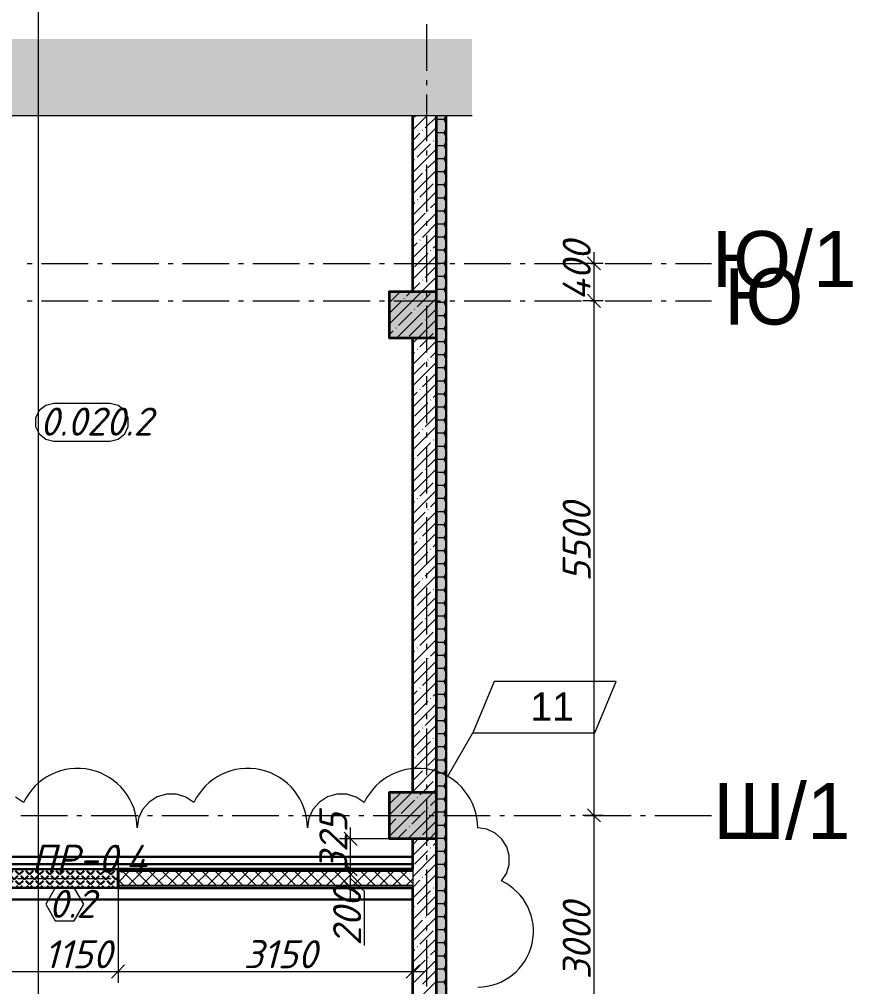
# Model space of a CAD drawing. Header units: millimetres. Extents: x -81576 to 1046824, y -248937 to 691537.
# Drawn here: x 195739 to 204645, y 573242 to 583580 of the extents above; entities that cross this region are included whole.
import ezdxf

# ---------------------------------------------------------------- set-up
doc = ezdxf.new("R2010")
doc.units = ezdxf.units.MM
for name, color, linetype, lineweight in [('0)', 6, 'Continuous', 30), ('0) расчет', 172, 'Continuous', 30), ('0) факт', 80, 'Continuous', 30), ('0.1) дверной проем', 5, 'Continuous', 30), ('0.2) Шпаклевка подвала и баз и фин', 5, 'Continuous', 30)]:
    doc.layers.add(name, color=color, linetype=linetype, lineweight=lineweight)
doc.layers.add('PDF _Геометрия', color=7, linetype='Continuous', true_color=0x1d1d1d)
doc.layers.add('PDF _Сплошная заливка', color=7, linetype='Continuous', true_color=0xffffff)
doc.layers.add('PDF _Текст', color=7, linetype='Continuous')
doc.styles.add('PDF ArialMT', font='arial.ttf')
doc.styles.add('PDF GOST-Common', font='arial.ttf')
doc.styles.add('PDF ISOCPEUR Italic', font='isocpeui.ttf')

msp = doc.modelspace()

# ---------------------------------------------------------------- hatches: boundary and pattern name
at = {"layer": '0.1) дверной проем', "transparency": 33554687}
h = msp.add_hatch(dxfattribs=at)
h.set_pattern_fill('ANGLE', color=256, scale=11, angle=45)
h.set_pattern_definition([(45, (92456.54, -99094.55), (-54.3305495, 54.3305495), [55.88, -20.955]), (135, (92456.54, -99094.55), (-54.3305495, -54.3305495), [55.88, -20.955])])
h.paths.add_polyline_path([(195644.5, 574496.6), (196794.5, 574496.6), (196794.5, 574296.6), (195644.5, 574296.6)])
at = {"layer": 'PDF _Сплошная заливка', "true_color": 0x636466, "transparency": 33554559}
for points in [[(184020.8, 582248.4), (184170.8, 582548.4), (200578.2, 582548.4), (200578.2, 583371.6), (167070.8, 583371.6), (167070.8, 582548.4), (183570.8, 582548.4), (183720.8, 582848.4)], [(200296.5, 535819.5), (200296.5, 582548.4), (200196.5, 582548.4), (200196.5, 535819.5)], [(199694.5, 580171.6), (200194.5, 580171.6), (200194.5, 580671.6), (199694.5, 580671.6)], [(199694.5, 574821.6), (200194.5, 574821.6), (200194.5, 575321.6), (199694.5, 575321.6)]]:
    msp.add_hatch(color=251, dxfattribs=at).paths.add_polyline_path(points)

# ---------------------------------------------------------------- linework, layer by layer
at = {"layer": '0)', "lineweight": 40}
msp.add_lwpolyline([(199944.5, 574296.6), (196794.5, 574296.6), (196794.5, 574496.6), (199944.5, 574496.6)], dxfattribs=at)
at = {"layer": '0)', "lineweight": 9}
for points in [[(199944.5, 574496.6), (199944.5, 574484.1), (196794.5, 574484.1)], [(199944.5, 574484.1), (199944.5, 574471.6), (196794.5, 574471.6)], [(199944.5, 574471.6), (199944.5, 574321.6), (196794.5, 574321.6)], [(197270.9, 574471.6), (197420.9, 574321.6)], [(197476.7, 574471.6), (197326.7, 574321.6)], [(197412.3, 574471.6), (197562.3, 574321.6)], [(197618.1, 574471.6), (197468.1, 574321.6)], [(197553.7, 574471.6), (197703.7, 574321.6)], [(196794.5, 574309.1), (199944.5, 574309.1), (199944.5, 574296.6)]]:
    msp.add_lwpolyline(points, dxfattribs=at)
at = {"layer": '0) расчет', "color": 1, "lineweight": 9}
msp.add_lwpolyline([(200638.5, 573237.5, 0.8010855), (200891.9, 574370.9), (200945.8, 574452.1), (200974.4, 574545.2), (200975.5, 574642.6), (200948.9, 574736.3), (200896.7, 574818.7), (200823.4, 574882.8), (200734.9, 574923.6), (200638.5, 574937.5, 0.8010908), (199425.2, 575208.8), (199338.2, 575266.5), (199238.5, 575297.2), (199134.2, 575298.3), (199033.9, 575269.8), (198945.7, 575214), (198877, 575135.5), (198833.4, 575040.8), (198818.5, 574937.5, 0.8010873), (197605.1, 575208.8), (197518.2, 575266.5), (197418.5, 575297.2), (197314.2, 575298.3), (197213.9, 575269.8), (197125.7, 575214), (197057, 575135.5), (197013.4, 575040.8), (196998.5, 574937.5, 0.8010908), (195785.1, 575208.8), (195698.2, 575266.5)], format="xyb", dxfattribs=at)
at = {"layer": '0) расчет'}
msp.add_lwpolyline([(199944.5, 574549.9), (192144.5, 574549.9)], dxfattribs=at)
at = {"layer": '0) факт'}
msp.add_lwpolyline([(199944.5, 574549.9), (192144.5, 574549.9)], dxfattribs=at)
at = {"layer": '0.1) дверной проем'}
msp.add_lwpolyline([(195644.5, 574496.6), (196794.5, 574496.6), (196794.5, 574296.6), (195644.5, 574296.6)], close=True, dxfattribs=at)
at = {"layer": '0.2) Шпаклевка подвала и баз и фин'}
for points in [[(192144.5, 574629.3), (199944.5, 574629.3)], [(192150.8, 574172.4), (199950.8, 574172.4)]]:
    msp.add_lwpolyline(points, dxfattribs=at)
at = {"layer": 'PDF _Геометрия', "color": 8, "lineweight": 9, "true_color": 0x808080}
msp.add_lwpolyline([(195944.5, 532840), (195944.5, 588327.6)], dxfattribs=at)
at = {"layer": 'PDF _Геометрия', "color": 7, "lineweight": 9}
for points in [[(200094.5, 583030.2), (200094.5, 583530.2)], [(200094.5, 582877.3), (200094.5, 582930.2)], [(200578.2, 582548.4), (184170.8, 582548.4), (184020.8, 582248.4), (183720.8, 582848.4), (183570.8, 582548.4), (167070.8, 582548.4)], [(200094.5, 582277.3), (200094.5, 582777.3)], [(178294.5, 535821.5), (200194.5, 535821.5), (200194.5, 582548.4)], [(178294.5, 535819.5), (200196.5, 535819.5), (200196.5, 582548.4)], [(200094.5, 582124.4), (200094.5, 582177.3)], [(200094.5, 581524.4), (200094.5, 582024.4)], [(200094.5, 581371.5), (200094.5, 581424.4)], [(200094.5, 580771.5), (200094.5, 581271.5)], [(201951, 580901.6), (201881, 580971.6), (201811, 581041.6)], [(201881, 581091.6), (201881, 580571.6), (201881, 575071.6), (201881, 572071.6), (201881, 566071.6), (201881, 563071.6), (201881, 557071.6), (201881, 554071.6), (201881, 548071.5), (201881, 547121.5), (201881, 545071.5), (201881, 539571.5), (201881, 539071.5), (201881, 535801.5)], [(195823.2, 580971.6), (195876.1, 580971.6)], [(195976.1, 580971.6), (196476.1, 580971.6)], [(196576.1, 580971.6), (196629.1, 580971.6)], [(196729.1, 580971.6), (197229.1, 580971.6)], [(197329.1, 580971.6), (197382, 580971.6)], [(197482, 580971.6), (197982, 580971.6)], [(198082, 580971.6), (198134.9, 580971.6)], [(198234.9, 580971.6), (198734.9, 580971.6)], [(198834.9, 580971.6), (198887.8, 580971.6)], [(198987.8, 580971.6), (199487.8, 580971.6)], [(199587.8, 580971.6), (199640.7, 580971.6)], [(199740.7, 580971.6), (200240.7, 580971.6)], [(200340.7, 580971.6), (200393.6, 580971.6)], [(200493.6, 580971.6), (200993.6, 580971.6)], [(201093.6, 580971.6), (201146.6, 580971.6)], [(201246.6, 580971.6), (201746.6, 580971.6)], [(201980, 580971.6), (201881, 580971.6), (201761, 580971.6)], [(201846.6, 580971.6), (201899.5, 580971.6)], [(201999.5, 580971.6), (202499.5, 580971.6)], [(202599.5, 580971.6), (202652.4, 580971.6)], [(202752.4, 580971.6), (203138.1, 580971.6)], [(200094.5, 580618.6), (200094.5, 580671.5)], [(201951, 580501.6), (201881, 580571.6), (201811, 580641.6)], [(195823.2, 580571.6), (195876.1, 580571.6)], [(195976.1, 580571.6), (196476.1, 580571.6)], [(196576.1, 580571.6), (196629.1, 580571.6)], [(196729.1, 580571.6), (197229.1, 580571.6)], [(197329.1, 580571.6), (197382, 580571.6)], [(197482, 580571.6), (197982, 580571.6)], [(198082, 580571.6), (198134.9, 580571.6)], [(198234.9, 580571.6), (198734.9, 580571.6)], [(198834.9, 580571.6), (198887.8, 580571.6)], [(198987.8, 580571.6), (199487.8, 580571.6)], [(199587.8, 580571.6), (199640.7, 580571.6)], [(199740.7, 580571.6), (200240.7, 580571.6)], [(200340.7, 580571.6), (200393.6, 580571.6)], [(200493.6, 580571.6), (200993.6, 580571.6)], [(201093.6, 580571.6), (201146.6, 580571.6)], [(201246.6, 580571.6), (201746.6, 580571.6)], [(201980, 580571.6), (201881, 580571.6), (201761, 580571.6)], [(201846.6, 580571.6), (201899.5, 580571.6)], [(201999.5, 580571.6), (202499.5, 580571.6)], [(202599.5, 580571.6), (202652.4, 580571.6)], [(202752.4, 580571.6), (203138.1, 580571.6)], [(200094.5, 580018.6), (200094.5, 580518.6)], [(200094.5, 579865.7), (200094.5, 579918.6)], [(200094.5, 579265.7), (200094.5, 579765.7)], [(200094.5, 579112.7), (200094.5, 579165.7)], [(200094.5, 578512.7), (200094.5, 579012.7)], [(200094.5, 578359.8), (200094.5, 578412.7)], [(200094.5, 577759.8), (200094.5, 578259.8)], [(200094.5, 577606.9), (200094.5, 577659.8)], [(200094.5, 577006.9), (200094.5, 577506.9)], [(200094.5, 576854), (200094.5, 576906.9)], [(200094.5, 576254), (200094.5, 576754)], [(200094.5, 576101.1), (200094.5, 576154)], [(200094.5, 575501.1), (200094.5, 576001.1)], [(200319.4, 575489.5), (200586.4, 575952.9)], [(200094.5, 575348.2), (200094.5, 575401.1)], [(200094.5, 574748.2), (200094.5, 575248.2)], [(195755.5, 575071.6), (196255.5, 575071.6)], [(196355.5, 575071.6), (196408.4, 575071.6)], [(196508.4, 575071.6), (197008.4, 575071.6)], [(197108.4, 575071.6), (197161.3, 575071.6)], [(197261.3, 575071.6), (197761.3, 575071.6)], [(197861.3, 575071.6), (197914.2, 575071.6)], [(198014.2, 575071.6), (198514.2, 575071.6)], [(198614.2, 575071.6), (198667.1, 575071.6)], [(198767.1, 575071.6), (199267.1, 575071.6)], [(199367.1, 575071.6), (199420, 575071.6)], [(199520, 575071.6), (200020, 575071.6)], [(200120, 575071.6), (200173, 575071.6)], [(200273, 575071.6), (200773, 575071.6)], [(200873, 575071.6), (200925.9, 575071.6)], [(201025.9, 575071.6), (201525.9, 575071.6)], [(201625.9, 575071.6), (201678.8, 575071.6)], [(201980, 575071.6), (201881, 575071.6), (201761, 575071.6)], [(201778.8, 575071.6), (202278.8, 575071.6)], [(201951, 575001.6), (201881, 575071.6), (201811, 575141.6)], [(202378.8, 575071.6), (202431.7, 575071.6)], [(202531.7, 575071.6), (203138.1, 575071.6)], [(199280.1, 574176.6), (199280.1, 574496.6), (199280.1, 574941.6)], [(199210.1, 574891.6), (199280.1, 574821.6), (199350.1, 574751.6)], [(196794.5, 574752.3), (196794.5, 573403.6), (196794.5, 573283.6)], [(199694.5, 574821.6), (199280.1, 574821.6), (199160.1, 574821.6)], [(200094.5, 574595.2), (200094.5, 574648.2)], [(199210.1, 574566.6), (199280.1, 574496.6), (199350.1, 574426.6)], [(199181.1, 574496.6), (199280.1, 574496.6), (199400.1, 574496.6)], [(200094.5, 573995.2), (200094.5, 574495.2)], [(195719.5, 574396.6), (196719.5, 574396.6)], [(199210.1, 574366.6), (199280.1, 574296.6), (199350.1, 574226.6)], [(199427.2, 573679.6), (199427.2, 574258.8), (199280.1, 574396.6)], [(199944.5, 574321.6), (199944.5, 574309.1)], [(199181.1, 574296.6), (199280.1, 574296.6), (199400.1, 574296.6)], [(200094.5, 573842.3), (200094.5, 573895.2)], [(200094.5, 573242.3), (200094.5, 573742.3)], [(199944.5, 573502.6), (199944.5, 573403.6), (199944.5, 573283.6)], [(192024.5, 573403.6), (195644.5, 573403.6), (196794.5, 573403.6), (200064.5, 573403.6)], [(196864.5, 573473.6), (196794.5, 573403.6), (196724.5, 573333.6)], [(200014.5, 573473.6), (199944.5, 573403.6), (199874.5, 573333.6)]]:
    msp.add_lwpolyline(points, dxfattribs=at)
at = {"layer": 'PDF _Геометрия', "color": 7, "lineweight": 13}
for points in [[(200304.5, 582548.4), (200304.5, 535821.5), (200304.5, 535711.5), (178294.5, 535711.5)], [(178294.5, 535719.5), (200296.5, 535719.5), (200296.5, 582548.4)]]:
    msp.add_lwpolyline(points, dxfattribs=at)
at = {"layer": 'PDF _Геометрия', "color": 7, "lineweight": 35}
for points in [[(200194.5, 582548.4), (200194.5, 536321.5), (199944.5, 536321.5), (199944.5, 554071.6), (196944.5, 554071.6), (196944.5, 554321.6), (199944.5, 554321.6), (199944.5, 556821.6)], [(199944.5, 580671.6), (199944.5, 582548.4)], [(199944.5, 575321.6), (199944.5, 580171.6)], [(199944.5, 574496.6), (199944.5, 574821.6)], [(199944.5, 572321.6), (199944.5, 574296.6)]]:
    msp.add_lwpolyline(points, dxfattribs=at)
at = {"layer": 'PDF _Геометрия', "lineweight": 9}
for points in [[(200092.7, 582548.4), (199944.5, 582400.2)], [(199978.7, 582548.4), (199963.6, 582533.4)], [(200194.5, 582536.1), (200077.7, 582419.3)], [(200275, 582508.4), (200196.5, 582508.4)], [(200274.9, 582508.4), (200296.5, 582471)], [(200296.5, 582545.7), (200275, 582508.4)], [(200194.5, 582422.1), (199944.5, 582172.1)], [(200051.6, 582393.2), (200049.2, 582390.8)], [(200296.5, 582406.1), (200275, 582368.7)], [(200020.7, 582362.3), (199944.5, 582286.1)], [(200165.6, 582279.1), (200163.2, 582276.8)], [(200194.5, 582308), (200191.7, 582305.3)], [(200275, 582368.7), (200196.5, 582368.7)], [(200274.9, 582368.7), (200296.5, 582331.3)], [(200194.5, 582194), (199944.5, 581944)], [(200134.7, 582248.2), (199992.2, 582105.7)], [(200275, 582229), (200196.5, 582229)], [(200274.9, 582229), (200296.5, 582191.6)], [(200296.5, 582266.4), (200275, 582229)], [(199966, 582079.5), (199963.6, 582077.2)], [(200194.5, 582079.9), (200106.2, 581991.6)], [(200275, 582089.3), (200196.5, 582089.3)], [(200274.9, 582089.3), (200296.5, 582051.9)], [(200296.5, 582126.7), (200275, 582089.3)], [(200296.5, 581987), (200275, 581949.6)], [(200194.5, 581965.9), (199944.5, 581715.9)], [(200049.2, 581934.6), (199944.5, 581829.9)], [(200080.1, 581965.5), (200077.7, 581963.1)], [(200275, 581949.6), (200196.5, 581949.6)], [(200274.9, 581949.6), (200296.5, 581912.2)], [(200163.2, 581820.6), (200020.7, 581678)], [(200194.1, 581851.4), (200191.7, 581849.1)], [(200275, 581809.9), (200196.5, 581809.9)], [(200274.9, 581809.9), (200296.5, 581772.6)], [(200296.5, 581847.3), (200275, 581810)], [(200194.5, 581737.8), (199944.5, 581487.8)], [(200275, 581670.3), (200196.5, 581670.3)], [(200274.9, 581670.3), (200296.5, 581632.9)], [(200296.5, 581707.6), (200275, 581670.3)], [(199963.6, 581621), (199944.5, 581601.9)], [(199994.5, 581651.9), (199992.2, 581649.5)], [(200194.5, 581623.8), (200134.7, 581564)], [(200296.5, 581568), (200275, 581530.6)], [(200194.5, 581509.7), (199944.5, 581259.7)], [(200077.7, 581506.9), (199944.5, 581373.8)], [(200108.6, 581537.8), (200106.2, 581535.4)], [(200275, 581530.6), (200196.5, 581530.6)], [(200274.9, 581530.6), (200296.5, 581493.2)], [(200191.7, 581392.9), (200049.2, 581250.3)], [(200275, 581390.9), (200196.5, 581390.9)], [(200274.9, 581390.9), (200296.5, 581353.5)], [(200296.5, 581428.3), (200275, 581390.9)], [(200194.5, 581281.6), (199944.5, 581031.6)], [(200275, 581251.2), (200196.5, 581251.2)], [(200274.9, 581251.2), (200296.5, 581213.8)], [(200296.5, 581288.6), (200275, 581251.2)], [(199992.2, 581193.3), (199944.5, 581145.7)], [(200023, 581224.2), (200020.7, 581221.8)], [(200194.5, 581167.6), (200163.2, 581136.3)], [(200296.5, 581148.9), (200275, 581111.6)], [(200194.5, 581053.5), (199944.5, 580803.5)], [(200106.2, 581079.2), (199963.6, 580936.7)], [(200137.1, 581110.1), (200134.7, 581107.8)], [(200275, 581111.5), (200196.5, 581111.5)], [(200274.9, 581111.5), (200296.5, 581074.2)], [(200194.5, 580939.5), (200077.7, 580822.6)], [(200275, 580971.9), (200196.5, 580971.9)], [(200274.9, 580971.9), (200296.5, 580934.5)], [(200296.5, 581009.2), (200275, 580971.9)], [(200275, 580832.2), (200196.5, 580832.2)], [(200274.9, 580832.2), (200296.5, 580794.8)], [(200296.5, 580869.6), (200275, 580832.2)], [(200194.5, 580825.4), (200040.7, 580671.6), (199694.5, 580325.4)], [(200020.7, 580765.6), (199944.5, 580689.5)], [(200051.6, 580796.5), (200049.2, 580794.1)], [(200296.5, 580729.9), (200275, 580692.5)], [(199812.6, 580671.6), (199694.5, 580553.5)], [(199698.5, 580671.6), (199694.5, 580667.6)], [(199926.6, 580671.6), (199878.1, 580623)], [(200134.7, 580651.6), (199992.2, 580509)], [(200165.6, 580682.4), (200163.2, 580680.1)], [(200194.5, 580711.4), (200191.7, 580708.6)], [(200275, 580692.5), (200196.5, 580692.5)], [(200274.9, 580692.5), (200296.5, 580655.1)], [(199821.1, 580566), (199694.5, 580439.5)], [(200194.5, 580597.3), (199768.8, 580171.6)], [(199852, 580596.9), (199849.6, 580594.5)], [(200275, 580552.8), (200196.5, 580552.8)], [(200274.9, 580552.8), (200296.5, 580515.4)], [(200296.5, 580590.2), (200275, 580552.8)], [(199935.1, 580452), (199792.6, 580309.4)], [(199966, 580482.9), (199963.6, 580480.5)], [(200194.5, 580483.3), (200106.2, 580394.9)], [(200296.5, 580450.5), (200275, 580413.2)], [(200049.2, 580337.9), (199906.6, 580195.4)], [(200194.5, 580369.2), (199996.9, 580171.6), (199944.5, 580119.2)], [(200080.1, 580368.8), (200077.7, 580366.4)], [(200275, 580413.1), (200196.5, 580413.1)], [(200274.9, 580413.1), (200296.5, 580375.8)], [(199735.6, 580252.4), (199694.5, 580211.4)], [(199766.4, 580283.3), (199764.1, 580280.9)], [(200163.2, 580223.9), (200110.9, 580171.6), (200020.7, 580081.3)], [(200194.1, 580254.8), (200191.7, 580252.4)], [(200275, 580273.5), (200196.5, 580273.5)], [(200274.9, 580273.4), (200296.5, 580236.1)], [(200296.5, 580310.8), (200275, 580273.5)], [(200194.5, 580141.1), (199944.5, 579891.1)], [(200275, 580133.8), (200196.5, 580133.8)], [(200274.9, 580133.8), (200296.5, 580096.4)], [(200296.5, 580171.2), (200275, 580133.8)], [(199963.6, 580024.3), (199944.5, 580005.2)], [(199994.5, 580055.2), (199992.2, 580052.8)], [(200194.5, 580027.1), (200134.7, 579967.3)], [(200296.5, 580031.5), (200275, 579994.1)], [(200194.5, 579913), (199944.5, 579663)], [(200077.7, 579910.2), (199944.5, 579777.1)], [(200108.6, 579941.1), (200106.2, 579938.7)], [(200275, 579994.1), (200196.5, 579994.1)], [(200274.9, 579994.1), (200296.5, 579956.7)], [(200191.7, 579796.2), (200049.2, 579653.6)], [(200275, 579854.4), (200196.5, 579854.4)], [(200274.9, 579854.4), (200296.5, 579817)], [(200296.5, 579891.8), (200275, 579854.4)], [(200275, 579714.7), (200196.5, 579714.7)], [(200274.9, 579714.7), (200296.5, 579677.3)], [(200296.5, 579752.1), (200275, 579714.7)], [(200194.5, 579684.9), (199944.5, 579434.9)], [(199992.2, 579596.6), (199944.5, 579549)], [(200023, 579627.5), (200020.7, 579625.1)], [(200296.5, 579612.4), (200275, 579575.1)], [(200137.1, 579513.4), (200134.7, 579511.1)], [(200194.5, 579570.9), (200163.2, 579539.6)], [(200275, 579575), (200196.5, 579575)], [(200274.9, 579575), (200296.5, 579537.7)], [(200194.5, 579456.8), (199944.5, 579206.8)], [(200106.2, 579482.6), (199963.6, 579340)], [(200275, 579435.4), (200196.5, 579435.4)], [(200274.9, 579435.4), (200296.5, 579398)], [(200296.5, 579472.7), (200275, 579435.4)], [(200194.5, 579342.8), (200077.7, 579225.9)], [(200275, 579295.7), (200196.5, 579295.7)], [(200274.9, 579295.7), (200296.5, 579258.3)], [(200296.5, 579333.1), (200275, 579295.7)], [(200194.5, 579228.7), (199944.5, 578978.7)], [(200051.6, 579199.8), (200049.2, 579197.4)], [(200296.5, 579193.4), (200275, 579156)], [(200020.7, 579168.9), (199944.5, 579092.8)], [(200165.6, 579085.8), (200163.2, 579083.4)], [(200194.5, 579114.7), (200191.7, 579111.9)], [(200275, 579156), (200196.5, 579156)], [(200274.9, 579156), (200296.5, 579118.6)], [(200194.5, 579000.6), (199944.5, 578750.6)], [(200134.7, 579054.9), (199992.2, 578912.3)], [(200275, 579016.3), (200196.5, 579016.3)], [(200274.9, 579016.3), (200296.5, 578978.9)], [(200296.5, 579053.7), (200275, 579016.3)], [(199966, 578886.2), (199963.6, 578883.8)], [(200194.5, 578886.6), (200106.2, 578798.3)], [(200275, 578876.6), (200196.5, 578876.6)], [(200274.9, 578876.6), (200296.5, 578839.3)], [(200296.5, 578914), (200275, 578876.7)], [(200194.5, 578772.5), (199944.5, 578522.5)], [(200080.1, 578772.1), (200077.7, 578769.7)], [(200296.5, 578774.3), (200275, 578737)], [(200049.2, 578741.2), (199944.5, 578636.6)], [(200275, 578737), (200196.5, 578737)], [(200274.9, 578737), (200296.5, 578699.6)], [(200163.2, 578627.2), (200020.7, 578484.6)], [(200194.1, 578658.1), (200191.7, 578655.7)], [(200275, 578597.3), (200196.5, 578597.3)], [(200274.9, 578597.3), (200296.5, 578559.9)], [(200296.5, 578634.7), (200275, 578597.3)], [(200194.5, 578544.4), (199944.5, 578294.4)], [(199994.5, 578458.5), (199992.2, 578456.1)], [(200275, 578457.6), (200196.5, 578457.6)], [(200274.9, 578457.6), (200296.5, 578420.2)], [(200296.5, 578495), (200275, 578457.6)], [(199963.6, 578427.6), (199944.5, 578408.5)], [(200194.5, 578430.4), (200134.7, 578370.6)], [(200296.5, 578355.3), (200275, 578317.9)], [(200194.5, 578316.3), (199944.5, 578066.3)], [(200077.7, 578313.5), (199944.5, 578180.4)], [(200108.6, 578344.4), (200106.2, 578342.1)], [(200275, 578317.9), (200196.5, 578317.9)], [(200274.9, 578317.9), (200296.5, 578280.5)], [(200191.7, 578199.5), (200049.2, 578056.9)], [(200275, 578178.2), (200196.5, 578178.2)], [(200274.9, 578178.2), (200296.5, 578140.9)], [(200296.5, 578215.6), (200275, 578178.3)], [(200194.5, 578088.2), (199944.5, 577838.2)], [(200275, 578038.6), (200196.5, 578038.6)], [(200274.9, 578038.5), (200296.5, 578001.2)], [(200296.5, 578075.9), (200275, 578038.6)], [(199992.2, 577999.9), (199944.5, 577952.3)], [(200023, 578030.8), (200020.7, 578028.4)], [(200194.5, 577974.2), (200163.2, 577942.9)], [(200296.5, 577936.3), (200275, 577898.9)], [(200194.5, 577860.1), (199944.5, 577610.1)], [(200106.2, 577885.9), (199963.6, 577743.3)], [(200137.1, 577916.7), (200134.7, 577914.4)], [(200275, 577898.9), (200196.5, 577898.9)], [(200274.9, 577898.9), (200296.5, 577861.5)], [(200194.5, 577746.1), (200077.7, 577629.2)], [(200275, 577759.2), (200196.5, 577759.2)], [(200274.9, 577759.2), (200296.5, 577721.8)], [(200296.5, 577796.6), (200275, 577759.2)], [(200194.5, 577632), (199944.5, 577382)], [(200296.5, 577656.9), (200275, 577619.5)], [(200020.7, 577572.2), (199944.5, 577496.1)], [(200051.6, 577603.1), (200049.2, 577600.7)], [(200275, 577619.5), (200196.5, 577619.5)], [(200274.9, 577619.5), (200296.5, 577582.1)], [(200134.7, 577458.2), (199992.2, 577315.6)], [(200165.6, 577489.1), (200163.2, 577486.7)], [(200194.5, 577518), (200191.7, 577515.2)], [(200275, 577479.8), (200196.5, 577479.8)], [(200274.9, 577479.8), (200296.5, 577442.4)], [(200296.5, 577517.2), (200275, 577479.8)], [(200194.5, 577403.9), (199944.5, 577153.9)], [(200275, 577340.1), (200196.5, 577340.1)], [(200274.9, 577340.1), (200296.5, 577302.8)], [(200296.5, 577377.5), (200275, 577340.2)], [(199966, 577289.5), (199963.6, 577287.1)], [(200194.5, 577289.9), (200106.2, 577201.6)], [(200296.5, 577237.8), (200275, 577200.5)], [(200194.5, 577175.8), (199944.5, 576925.8)], [(200049.2, 577144.5), (199944.5, 577039.9)], [(200080.1, 577175.4), (200077.7, 577173.1)], [(200275, 577200.5), (200196.5, 577200.5)], [(200274.9, 577200.5), (200296.5, 577163.1)], [(200163.2, 577030.5), (200020.7, 576887.9)], [(200194.1, 577061.4), (200191.7, 577059)], [(200275, 577060.8), (200196.5, 577060.8)], [(200274.9, 577060.8), (200296.5, 577023.4)], [(200296.5, 577098.2), (200275, 577060.8)], [(200194.5, 576947.7), (199944.5, 576697.7)], [(200275, 576921.1), (200196.5, 576921.1)], [(200274.9, 576921.1), (200296.5, 576883.7)], [(200296.5, 576958.5), (200275, 576921.1)], [(199963.6, 576830.9), (199944.5, 576811.8)], [(199994.5, 576861.8), (199992.2, 576859.4)], [(200194.5, 576833.7), (200134.7, 576773.9)], [(200296.5, 576818.8), (200275, 576781.4)], [(200194.5, 576719.6), (199944.5, 576469.6)], [(200077.7, 576716.9), (199944.5, 576583.7)], [(200108.6, 576747.7), (200106.2, 576745.4)], [(200275, 576781.4), (200196.5, 576781.4)], [(200274.9, 576781.4), (200296.5, 576744)], [(200191.7, 576602.8), (200049.2, 576460.2)], [(200275, 576641.7), (200196.5, 576641.7)], [(200274.9, 576641.7), (200296.5, 576604.4)], [(200296.5, 576679.1), (200275, 576641.8)], [(200194.5, 576491.5), (199944.5, 576241.5)], [(200275, 576502.1), (200196.5, 576502.1)], [(200274.9, 576502.1), (200296.5, 576464.7)], [(200296.5, 576539.4), (200275, 576502.1)], [(199992.2, 576403.2), (199944.5, 576355.6)], [(200023, 576434.1), (200020.7, 576431.7)], [(200296.5, 576399.8), (200275, 576362.4)], [(200106.2, 576289.2), (199963.6, 576146.6)], [(200137.1, 576320.1), (200134.7, 576317.7)], [(200194.5, 576377.5), (200163.2, 576346.2)], [(200275, 576362.4), (200196.5, 576362.4)], [(200274.9, 576362.4), (200296.5, 576325)], [(200194.5, 576263.4), (199944.5, 576013.4)], [(200275, 576222.7), (200196.5, 576222.7)], [(200274.9, 576222.7), (200296.5, 576185.3)], [(200296.5, 576260.1), (200275, 576222.7)], [(200194.5, 576149.4), (200077.7, 576032.6)], [(200275, 576083), (200196.5, 576083)], [(200274.9, 576083), (200296.5, 576045.6)], [(200296.5, 576120.4), (200275, 576083)], [(200194.5, 576035.3), (199944.5, 575785.3)], [(200020.7, 575975.5), (199944.5, 575899.4)], [(200051.6, 576006.4), (200049.2, 576004)], [(200296.5, 575980.7), (200275, 575943.3)], [(200165.6, 575892.4), (200163.2, 575890)], [(200194.5, 575921.3), (200191.7, 575918.5)], [(200275, 575943.3), (200196.5, 575943.3)], [(200274.9, 575943.3), (200296.5, 575906)], [(200194.5, 575807.2), (199944.5, 575557.2)], [(200134.7, 575861.5), (199992.2, 575718.9)], [(200275, 575803.7), (200196.5, 575803.7)], [(200274.9, 575803.6), (200296.5, 575766.3)], [(200296.5, 575841), (200275, 575803.7)], [(199966, 575692.8), (199963.6, 575690.4)], [(200194.5, 575693.2), (200106.2, 575604.9)], [(200275, 575664), (200196.5, 575664)], [(200274.9, 575664), (200296.5, 575626.6)], [(200296.5, 575701.3), (200275, 575664)], [(200194.5, 575579.1), (199944.5, 575329.1)], [(200080.1, 575578.7), (200077.7, 575576.4)], [(200296.5, 575561.7), (200275, 575524.3)], [(200049.2, 575547.8), (199944.5, 575443.2)], [(200194.1, 575464.7), (200191.7, 575462.3)], [(200275, 575524.3), (200196.5, 575524.3)], [(200274.9, 575524.3), (200296.5, 575486.9)], [(200194.5, 575351), (200165.1, 575321.6), (199694.5, 574851)], [(200163.2, 575433.8), (200051, 575321.6), (200020.7, 575291.2)], [(200275, 575384.6), (200196.5, 575384.6)], [(200274.9, 575384.6), (200296.5, 575347.2)], [(200296.5, 575422), (200275, 575384.6)], [(199708.9, 575321.6), (199694.5, 575307.2)], [(199937, 575321.6), (199694.5, 575079.1)], [(199822.9, 575321.6), (199707, 575205.7)], [(199994.5, 575265.1), (199992.2, 575262.7)], [(200296.5, 575282.3), (200275, 575244.9)], [(199963.6, 575234.2), (199821.1, 575091.7)], [(200108.6, 575151), (200106.2, 575148.7)], [(200194.5, 575237), (200134.7, 575177.2)], [(200275, 575244.9), (200196.5, 575244.9)], [(200274.9, 575244.9), (200296.5, 575207.5)], [(199794.9, 575065.5), (199792.6, 575063.1)], [(200194.5, 575122.9), (199893.1, 574821.6)], [(200077.7, 575120.2), (199935.1, 574977.6)], [(200275, 575105.2), (200196.5, 575105.2)], [(200274.9, 575105.2), (200296.5, 575067.9)], [(200296.5, 575142.6), (200275, 575105.3)], [(199764.1, 575034.6), (199694.5, 574965.1)], [(199909, 574951.5), (199906.6, 574949.1)], [(200191.7, 575006.1), (200049.2, 574863.6)], [(200275, 574965.6), (200196.5, 574965.6)], [(200274.9, 574965.6), (200296.5, 574928.2)], [(200296.5, 575002.9), (200275, 574965.6)], [(199878.1, 574920.6), (199779.1, 574821.6)], [(200194.5, 574894.8), (200121.2, 574821.6), (199944.5, 574644.8)], [(200023, 574837.4), (200020.7, 574835)], [(200296.5, 574863.3), (200275, 574825.9)], [(199992.2, 574806.5), (199944.5, 574758.9)], [(200194.5, 574780.8), (200163.2, 574749.5)], [(200275, 574825.9), (200196.5, 574825.9)], [(200274.9, 574825.9), (200296.5, 574788.5)], [(200194.5, 574666.7), (199944.5, 574416.7)], [(200106.2, 574692.5), (199963.6, 574549.9)], [(200137.1, 574723.4), (200134.7, 574721)], [(200275, 574686.2), (200196.5, 574686.2)], [(200274.9, 574686.2), (200296.5, 574648.8)], [(200296.5, 574723.6), (200275, 574686.2)], [(200194.5, 574552.7), (200077.7, 574435.9)], [(200275, 574546.5), (200196.5, 574546.5)], [(200274.9, 574546.5), (200296.5, 574509.1)], [(200296.5, 574583.9), (200275, 574546.5)], [(196911, 574471.6), (196794.5, 574355.1)], [(196846.6, 574471.6), (196996.6, 574321.6)], [(197052.4, 574471.6), (196902.4, 574321.6)], [(196988, 574471.6), (197138, 574321.6)], [(197193.9, 574471.6), (197043.9, 574321.6)], [(197129.5, 574471.6), (197279.5, 574321.6)], [(197335.3, 574471.6), (197185.3, 574321.6)], [(197759.5, 574471.6), (197609.5, 574321.6)], [(197695.1, 574471.6), (197845.1, 574321.6)], [(197901, 574471.6), (197751, 574321.6)], [(197836.6, 574471.6), (197986.6, 574321.6)], [(198042.4, 574471.6), (197892.4, 574321.6)], [(197978, 574471.6), (198128, 574321.6)], [(198183.8, 574471.6), (198033.8, 574321.6)], [(198119.4, 574471.6), (198269.4, 574321.6)], [(198325.2, 574471.6), (198175.2, 574321.6)], [(198260.8, 574471.6), (198410.8, 574321.6)], [(198466.6, 574471.6), (198316.6, 574321.6)], [(198402.2, 574471.6), (198552.2, 574321.6)], [(198608.1, 574471.6), (198458.1, 574321.6)], [(198543.7, 574471.6), (198693.7, 574321.6)], [(198749.5, 574471.6), (198599.5, 574321.6)], [(198685.1, 574471.6), (198835.1, 574321.6)], [(198890.9, 574471.6), (198740.9, 574321.6)], [(198826.5, 574471.6), (198976.5, 574321.6)], [(199032.3, 574471.6), (198882.3, 574321.6)], [(198967.9, 574471.6), (199117.9, 574321.6)], [(199173.8, 574471.6), (199023.8, 574321.6)], [(199109.4, 574471.6), (199259.4, 574321.6)], [(199315.2, 574471.6), (199165.2, 574321.6)], [(199250.8, 574471.6), (199400.8, 574321.6)], [(199456.6, 574471.6), (199306.6, 574321.6)], [(199392.2, 574471.6), (199542.2, 574321.6)], [(199598, 574471.6), (199448, 574321.6)], [(199533.6, 574471.6), (199683.6, 574321.6)], [(199739.4, 574471.6), (199589.4, 574321.6)], [(199675, 574471.6), (199825, 574321.6)], [(199880.9, 574471.6), (199730.9, 574321.6)], [(199816.5, 574471.6), (199944.5, 574343.5)], [(200194.5, 574438.6), (199944.5, 574188.6)], [(200296.5, 574444.2), (200275, 574406.9)], [(196794.5, 574382.2), (196855.2, 574321.6)], [(199944.5, 574393.8), (199872.3, 574321.6)], [(200020.7, 574378.8), (199944.5, 574302.7)], [(200051.6, 574409.7), (200049.2, 574407.4)], [(200194.5, 574324.6), (200191.7, 574321.8)], [(200275, 574406.8), (200196.5, 574406.8)], [(200274.9, 574406.8), (200296.5, 574369.5)], [(200134.7, 574264.8), (199992.2, 574122.2)], [(200165.6, 574295.7), (200163.2, 574293.3)], [(200275, 574267.2), (200196.5, 574267.2)], [(200274.9, 574267.2), (200296.5, 574229.8)], [(200296.5, 574304.5), (200275, 574267.2)], [(200194.5, 574210.5), (199944.5, 573960.5)], [(200275, 574127.5), (200196.5, 574127.5)], [(200274.9, 574127.5), (200296.5, 574090.1)], [(200296.5, 574164.9), (200275, 574127.5)], [(199966, 574096.1), (199963.6, 574093.7)], [(200194.5, 574096.5), (200106.2, 574008.2)], [(200296.5, 574025.2), (200275, 573987.8)], [(200194.5, 573982.4), (199944.5, 573732.4)], [(200049.2, 573951.2), (199944.5, 573846.5)], [(200080.1, 573982), (200077.7, 573979.7)], [(200275, 573987.8), (200196.5, 573987.8)], [(200274.9, 573987.8), (200296.5, 573950.4)], [(200163.2, 573837.1), (200020.7, 573694.5)], [(200194.1, 573868), (200191.7, 573865.6)], [(200275, 573848.1), (200196.5, 573848.1)], [(200274.9, 573848.1), (200296.5, 573810.7)], [(200296.5, 573885.5), (200275, 573848.1)], [(200194.5, 573754.3), (199944.5, 573504.3)], [(200275, 573708.4), (200196.5, 573708.4)], [(200274.9, 573708.4), (200296.5, 573671)], [(200296.5, 573745.8), (200275, 573708.4)], [(199963.6, 573637.5), (199944.5, 573618.4)], [(199994.5, 573668.4), (199992.2, 573666)], [(200194.5, 573640.3), (200134.7, 573580.5)], [(200296.5, 573606.1), (200275, 573568.8)], [(200194.5, 573526.2), (199944.5, 573276.3)], [(200077.7, 573523.5), (199944.5, 573390.3)], [(200108.6, 573554.4), (200106.2, 573552)], [(200275, 573568.7), (200196.5, 573568.7)], [(200274.9, 573568.7), (200296.5, 573531.4)], [(200191.7, 573409.4), (200049.2, 573266.9)], [(200275, 573429.1), (200196.5, 573429.1)], [(200274.9, 573429.1), (200296.5, 573391.7)], [(200296.5, 573466.4), (200275, 573429.1)], [(200194.5, 573298.2), (199944.5, 573048.2)], [(200275, 573289.4), (200196.5, 573289.4)], [(200274.9, 573289.4), (200296.5, 573252)], [(200296.5, 573326.8), (200275, 573289.4)]]:
    msp.add_lwpolyline(points, dxfattribs=at)
at = {"layer": 'PDF _Геометрия', "color": 7, "lineweight": 35}
for points in [[(200194.5, 580671.6), (200194.5, 580171.6), (199694.5, 580171.6), (199694.5, 580671.6)], [(200194.5, 575321.6), (200194.5, 574821.6), (199694.5, 574821.6), (199694.5, 575321.6)]]:
    msp.add_lwpolyline(points, close=True, dxfattribs=at)
at = {"layer": 'PDF _Геометрия', "color": 7, "lineweight": 9}
for points in [[(196708.7, 579473.2), (196108.7, 579473.2), (196021.9, 579453.4), (195952.4, 579397.9), (195913.7, 579317.7), (195913.7, 579228.7), (195952.4, 579148.5), (196021.9, 579093), (196108.7, 579073.2), (196708.7, 579073.2), (196795.5, 579093), (196865.1, 579148.5), (196903.7, 579228.7), (196903.7, 579317.7), (196865.1, 579397.9), (196795.5, 579453.4)], [(201890.8, 575952.9), (202119.1, 576503.5), (200814.7, 576503.5), (200586.4, 575952.9)], [(196122.7, 574298.2), (196021, 574121.9), (196122.7, 573945.6), (196326.3, 573945.6), (196428, 574121.9), (196326.3, 574298.2)]]:
    msp.add_lwpolyline(points, close=True, dxfattribs=at)

# ---------------------------------------------------------------- texts
at = {"layer": 'PDF _Текст', "attachment_point": 4}
for s, insert, char_height, style in [('Ю/1', (203140.7, 581014), 600, 'PDF ArialMT'), ('Ю', (203271.7, 580614), 600, 'PDF ArialMT'), ('0.020.2', (195959.6, 579281.1), 300, 'PDF ISOCPEUR Italic'), ('11', (201200.3, 576235.5), 300, 'PDF GOST-Common'), ('Ш/1', (203155.6, 575114), 600, 'PDF ArialMT'), ('1150', (196005, 573588.3), 300, 'PDF ISOCPEUR Italic'), ('3150', (198135.8, 573588.3), 300, 'PDF ISOCPEUR Italic')]:
    msp.add_mtext(s, dxfattribs=dict(at, insert=insert, char_height=char_height, style=style))
at = {"layer": 'PDF _Текст', "char_height": 300, "attachment_point": 4, "rotation": 90, "style": 'PDF ISOCPEUR Italic'}
for s, insert in [('400', (201696.3, 580574.3)), ('5500', (201696.3, 577568.7)), ('325', (199095.4, 574469.4)), ('200', (199242.5, 573679.6)), ('3000', (201696.3, 573318.7))]:
    msp.add_mtext(s, dxfattribs=dict(at, insert=insert))
at = {"layer": 'PDF _Текст', "color": 12, "true_color": 0xdd0000, "char_height": 300, "attachment_point": 4, "style": 'PDF ISOCPEUR Italic'}
for s, insert in [('ПР-0.4', (195865.2, 574608.2)), ('0.2', (196052.8, 574127))]:
    msp.add_mtext(s, dxfattribs=dict(at, insert=insert))

doc.saveas('drawing.dxf')
